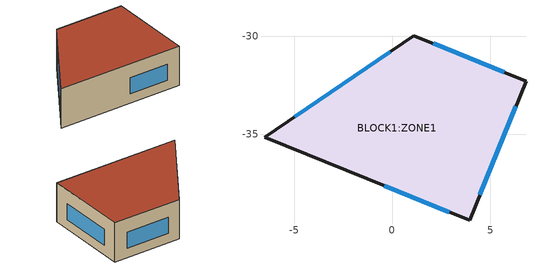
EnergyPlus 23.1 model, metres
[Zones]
BLOCK1:ZONE1
 floor ground (Project ground floor): 3.95,-39.37 -6.5,-35.15 1.11,-29.97 6.81,-32.28 z0
 wall outside (Project wall): 3.95,-39.37 6.81,-32.28 1.11,-29.97 -6.5,-35.15 3.95,-39.37 z0:3.5
 window (Project external glazing - 1001): 4.47,-38.08 6.29,-33.57 / 5.71,-31.83 2.08,-30.37 / -0.11,-30.8 -4.96,-34.1 z0.84:2.26
 window x2 (Project external glazing - 1001): -0.4,-37.61 2.91,-38.95 z0.84:2.26
 roof outside (Project flat roof): -6.5,-35.15 3.95,-39.37 6.81,-32.28 1.11,-29.97 z3.5
[Site:Location]
Valley_Fase_IIA (01-01:31-12)  (01-01:31-12): Latitude {deg}=36.67; Longitude {deg}=-4.48; Time Zone {hr}=1; Elevation {m}=7
[Site:GroundTemperature:BuildingSurface]
18, 18, 18, 18, 18, 18, 18, 18, 18, 18, 18, 18
[Site:GroundTemperature:Deep]
14, 14, 14, 14, 14, 14, 14, 14, 14, 14, 14, 14
[Site:GroundTemperature:Shallow]
14, 14, 14, 14, 14, 14, 14, 14, 14, 14, 14, 14
[Site:GroundTemperature:FCfactorMethod]
12.57, 12.04, 12.98, 14.45, 18.3, 21.27, 23.28, 23.89, 22.85, 20.54, 17.46, 14.6
[Site:GroundReflectance]
0.2, 0.2, 0.2, 0.2, 0.2, 0.2, 0.2, 0.2, 0.2, 0.2, 0.2, 0.2
[Site:GroundReflectance:SnowModifier]
2, 2
[SizingPeriod:DesignDay] Day of Month=15; Humidity Condition Type=WetBulb; Barometric Pressure {Pa}=101240.9; Rain Indicator=No; Snow Indicator=No
Name | Month | Day Type | Maximum Dry-Bulb Temperature {C} | Daily Dry-Bulb Temperature Range {deltaC} | Wetbulb or DewPoint at Maximum Dry-Bulb {C} | Wind Speed {m/s} | Wind Direction {deg} | Daylight Saving Time Indicator | Solar Model Indicator | Sky Clearness
Summer Design Day in Valley_Fase_IIA (01-01:31-12) Jun | 6 | SummerDesignDay | 35 | 12.6 | 19.2 | 0 | 0 | Yes | ASHRAEClearSky | 0.98
Summer Design Day in Valley_Fase_IIA (01-01:31-12) Jul | 7 | SummerDesignDay | 38.6 | 13.5 | 20.4 | 0 | 0 | Yes | ASHRAEClearSky | 0.98
Summer Design Day in Valley_Fase_IIA (01-01:31-12) Aug | 8 | SummerDesignDay | 38 | 12.8 | 20.7 | 0 | 0 | Yes | ASHRAEClearSky | 0.98
Summer Design Day in Valley_Fase_IIA (01-01:31-12) Sep | 9 | SummerDesignDay | 33.6 | 10.7 | 20.9 | 0 | 0 | Yes | ASHRAEClearSky | 0.98
Winter Design Day in Valley_Fase_IIA (01-01:31-12) | 1 | WinterDesignDay | 4 | 0 | 4 | 4.3 | 300 | No |  | 0
[Building]
Building 2: North Axis {deg}=0; Terrain=Suburbs; Loads Convergence Tolerance Value {W}=.04; Temperature Convergence Tolerance Value {deltaC}=.4; Solar Distribution=FullExterior; Maximum Number of Warmup Days=25; Minimum Number of Warmup Days=6
[Site:WaterMainsTemperature]
Calculation Method=Correlation; Annual Average Outdoor Air Temperature {C}=10; Maximum Difference In Monthly Average Outdoor Air Temperatures {deltaC}=20
[Material:NoMass]
3_RVAL_3: Roughness=Rough; Thermal Resistance {m2-K/W}=.18; Thermal Absorptance=0.9; Solar Absorptance=0.7; Visible Absorptance=0.7
[Construction]
Project ground floor: Urea Formaldehyde Foam_.1327, Cast Concrete_.1, Floor/Roof Screed_.07, Timber Flooring_.03
Project flat roof: Asphalt 1_.01, MW Glass Wool (rolls)_.1445, 3_RVAL_3, Plasterboard_.013
Project wall: Brickwork Outer_.1, XPS Extruded Polystyrene  - CO2 Blowing_.0795, Concrete Block (Medium)_.1, Gypsum Plastering_.013
Project external glazing - 1001: 38, 1002, 2
[WindowMaterial:Gas]
1002: Gas Type=Air; Thickness {m}=.013
[WindowMaterial:Glazing] Optical Data Type=SpectralAverage; Thickness {m}=.003; Infrared Transmittance at Normal Incidence=0; Front Side Infrared Hemispherical Emissivity=.84; Conductivity {W/m-K}=.9; Dirt Correction Factor for Solar and Visible Transmittance=1
Name | Solar Transmittance at Normal Incidence | Front Side Solar Reflectance at Normal Incidence | Back Side Solar Reflectance at Normal Incidence | Visible Transmittance at Normal Incidence | Front Side Visible Reflectance at Normal Incidence | Back Side Visible Reflectance at Normal Incidence | Back Side Infrared Hemispherical Emissivity
2 | .837 | .075 | .075 | .898 | .081 | .081 | .84
38 | .74 | .09 | .1 | .82 | .11 | .12 | .2
[Material] Roughness=Rough; Thermal Absorptance=0.9
Name | Thickness {m} | Conductivity {W/m-K} | Density {kg/m3} | Specific Heat {J/kg-K} | Solar Absorptance | Visible Absorptance
Urea Formaldehyde Foam_.1327 | .1327 | 0.04 | 10 | 1400 | 0.6 | 0.6
Cast Concrete_.1 | .1 | 1.13 | 2000 | 1000 | 0.6 | 0.6
Floor/Roof Screed_.07 | .07 | 0.41 | 1200 | 840 | 0.73 | 0.73
Timber Flooring_.03 | .03 | 0.14 | 650 | 1200 | 0.78 | 0.78
Asphalt 1_.01 | .01 | 0.7 | 2100 | 1000 | 0.85 | 0.9
MW Glass Wool (rolls)_.1445 | .1445 | 0.04 | 12 | 840 | 0.6 | 0.6
Plasterboard_.013 | .013 | 0.25 | 2800 | 896 | 0.5 | 0.5
Brickwork Outer_.1 | .1 | 0.84 | 1700 | 800 | 0.7 | 0.7
XPS Extruded Polystyrene  - CO2 Blowing_.0795 | .0795 | 0.034 | 35 | 1400 | 0.6 | 0.6
Concrete Block (Medium)_.1 | .1 | 0.51 | 1400 | 1000 | 0.6 | 0.6
Gypsum Plastering_.013 | .013 | 0.4 | 1000 | 1000 | 0.5 | 0.5
[Zone]
BLOCK1:ZONE1: Type=1; Multiplier=1; Volume {m3}=199.4526; Floor Area {m2}=56.9865; Zone Inside Convection Algorithm=TARP; Part of Total Floor Area=Yes
[PEOPLE]
People BLOCK1:ZONE1: Zone or ZoneList or Space or SpaceList=BLOCK1:ZONE1; Number of People Schedule=Office_OpenOff_Occ; Number of People Calculation Method=People/Area; People per Floor Area {person/m2}=.111; Fraction Radiant=.3; Sensible Heat Fraction=AutoCalculate; Activity Level Schedule=Activity Schedule 235649; Carbon Dioxide Generation Rate {m3/s-W}=3.82e-08; Enable ASHRAE 55 Comfort Warnings=No; Mean Radiant Temperature Calculation Type=ZoneAveraged; Work Efficiency Schedule=Work efficiency; Clothing Insulation Calculation Method=ClothingInsulationSchedule; Clothing Insulation Schedule=Clothing Schedule 235649; Air Velocity Schedule=Default Air Velocity for Comfort Calculations; Thermal Comfort Model 1 Type=Fanger
[Lights]
BLOCK1:ZONE1 General lighting: Zone or ZoneList or Space or SpaceList=BLOCK1:ZONE1; Schedule=Office_OpenOff_Light; Design Level Calculation Method=Watts/Area; Watts per Zone Floor Area {W/m2}=15; Return Air Fraction=0; Fraction Radiant=.42; Fraction Visible=.18; Fraction Replaceable=1
[OtherEquipment]
BLOCK1:ZONE1 Equipment gain: Fuel Type=Electricity; Zone or ZoneList or Space or SpaceList=BLOCK1:ZONE1; Schedule=Office_OpenOff_Equip; Design Level Calculation Method=Watts/Area; Power per Zone Floor Area {W/m2}=11.77; Fraction Latent=0; Fraction Radiant=.2; Fraction Lost=0; Carbon Dioxide Generation Rate {m3/s-W}=0
[ZoneInfiltration:DesignFlowRate]
BLOCK1:ZONE1 Infiltration: Zone or ZoneList or Space or SpaceList=BLOCK1:ZONE1; Schedule=On 24/7; Design Flow Rate Calculation Method=Flow/zone; Design Flow Rate {m3/s}=.038782; Constant Term Coefficient=1; Temperature Term Coefficient=0; Velocity Term Coefficient=0; Velocity Squared Term Coefficient=0
[ZoneControl:Thermostat:ThermalComfort]
BLOCK1:ZONE1 Comfort Control: Zone or ZoneList=BLOCK1:ZONE1; Averaging Method=PeopleAverage; Minimum Dry-Bulb Temperature Setpoint {C}=12.8; Maximum Dry-Bulb Temperature Setpoint {C}=40; Thermal Comfort Control Type Schedule=Zone Comfort Control Type Sched; Thermal Comfort Control 1=BLOCK1:ZONE1 Dual Comfort Setpoint
[ThermostatSetpoint:ThermalComfort:Fanger:DualSetpoint]
BLOCK1:ZONE1 Dual Comfort Setpoint: Fanger Thermal Comfort Heating Schedule=BLOCK1:ZONE1 Heating PMV Setpoints; Fanger Thermal Comfort Cooling Schedule=BLOCK1:ZONE1 Cooling PMV Setpoints
[AirConditioner:VariableRefrigerantFlow]
Heat Pump=VRF Outdoor Unit; Availability Schedule=On 24/7; Gross Rated Total Cooling Capacity {W}=autosize; Gross Rated Cooling COP {W/W}=3.3; Minimum Condenser Inlet Node Temperature in Cooling Mode {C}=-6; Maximum Condenser Inlet Node Temperature in Cooling Mode {C}=43; Cooling Capacity Ratio Modifier Function of Low Temperature Curve=VRFCoolCapFT; Cooling Capacity Ratio Boundary Curve=VRFCoolCapFTBoundary; Cooling Capacity Ratio Modifier Function of High Temperature Curve=VRFCoolCapFTHi; Cooling Energy Input Ratio Modifier Function of Low Temperature Curve=VRFCoolEIRFT; Cooling Energy Input Ratio Boundary Curve=VRFCoolEIRFTBoundary; Cooling Energy Input Ratio Modifier Function of High Temperature Curve=VRFCoolEIRFTHi; Cooling Energy Input Ratio Modifier Function of Low Part-Load Ratio Curve=CoolingEIRLowPLR; Cooling Energy Input Ratio Modifier Function of High Part-Load Ratio Curve=CoolingEIRHiPLR; Cooling Combination Ratio Correction Factor Curve=CoolingCombRatio; Cooling Part-Load Fraction Correlation Curve=VRFCPLFFPLR; Gross Rated Heating Capacity {W}=autosize; Rated Heating Capacity Sizing Ratio {W/W}=1; Gross Rated Heating COP {W/W}=3.4; Minimum Condenser Inlet Node Temperature in Heating Mode {C}=-20; Maximum Condenser Inlet Node Temperature in Heating Mode {C}=40; Heating Capacity Ratio Modifier Function of Low Temperature Curve=VRFHeatCapFT; Heating Capacity Ratio Boundary Curve=VRFHeatCapFTBoundary; Heating Capacity Ratio Modifier Function of High Temperature Curve=VRFHeatCapFTHi; Heating Energy Input Ratio Modifier Function of Low Temperature Curve=VRFHeatEIRFT; Heating Energy Input Ratio Boundary Curve=VRFHeatEIRFTBoundary; Heating Energy Input Ratio Modifier Function of High Temperature Curve=VRFHeatEIRFTHi; Heating Performance Curve Outdoor Temperature Type=WetBulbTemperature; Heating Energy Input Ratio Modifier Function of Low Part-Load Ratio Curve=HeatingEIRLowPLR; Heating Energy Input Ratio Modifier Function of High Part-Load Ratio Curve=HeatingEIRHiPLR; Heating Combination Ratio Correction Factor Curve=HeatingCombRatio; Heating Part-Load Fraction Correlation Curve=VRFCPLFFPLR; Minimum Heat Pump Part-Load Ratio=0.2; Master Thermostat Priority Control Type=LoadPriority; Zone Terminal Unit List=VRF Outdoor Unit Zone List; Heat Pump Waste Heat Recovery=Yes; Equivalent Piping Length used for Piping Correction Factor in Cooling Mode {m}=50; Vertical Height used for Piping Correction Factor {m}=15; Piping Correction Factor for Length in Cooling Mode Curve=CoolingLengthCorrectionFactor; Piping Correction Factor for Height in Cooling Mode Coefficient {1/m}=-0; Equivalent Piping Length used for Piping Correction Factor in Heating Mode {m}=50; Piping Correction Factor for Length in Heating Mode Curve=VRF Piping Correction Factor for Length in Heating Mode; Piping Correction Factor for Height in Heating Mode Coefficient {1/m}=0; Crankcase Heater Power per Compressor {W}=15; Number of Compressors=2; Ratio of Compressor Size to Total Compressor Capacity {W/W}=0.5; Maximum Outdoor Dry-Bulb Temperature for Crankcase Heater {C}=5; Defrost Strategy=Resistive; Defrost Control=Timed; Defrost Time Period Fraction=0; Resistive Defrost Heater Capacity {W}=autosize; Maximum Outdoor Dry-bulb Temperature for Defrost Operation {C}=5; Condenser Type=AirCooled; Water Condenser Volume Flow Rate {m3/s}=autosize; Evaporative Condenser Effectiveness=0.9; Evaporative Condenser Air Flow Rate {m3/s}=autosize; Evaporative Condenser Pump Rated Power Consumption {W}=autosize; Basin Heater Capacity {W/K}=0; Basin Heater Setpoint Temperature {C}=2; Basin Heater Operating Schedule=On 24/7; Fuel Type=Electricity; Minimum Condenser Inlet Node Temperature in Heat Recovery Mode {C}=-10; Maximum Condenser Inlet Node Temperature in Heat Recovery Mode {C}=40; Heat Recovery Cooling Capacity Modifier Curve=VRF Heat Recovery Cooling Capacity Modifier; Initial Heat Recovery Cooling Capacity Fraction {W/W}=0.5; Heat Recovery Cooling Capacity Time Constant {hr}=0.15; Heat Recovery Cooling Energy Modifier Curve=VRF Heat Recovery Cooling Energy Modifier; Initial Heat Recovery Cooling Energy Fraction {W/W}=1; Heat Recovery Cooling Energy Time Constant {hr}=0; Heat Recovery Heating Capacity Modifier Curve=VRF Heat Recovery Heating Capacity Modifier; Initial Heat Recovery Heating Capacity Fraction {W/W}=1; Heat Recovery Heating Capacity Time Constant {hr}=0.15; Heat Recovery Heating Energy Modifier Curve=VRF Heat Recovery Heating Energy Modifier; Initial Heat Recovery Heating Energy Fraction {W/W}=1; Heat Recovery Heating Energy Time Constant {hr}=0
[ZoneTerminalUnitList]
VRF Outdoor Unit Zone List: Zone Terminal Unit Name 1=BLOCK1:ZONE1 VRF Indoor Unit
[ZoneControl:Thermostat]
BLOCK1:ZONE1 Thermostat: Zone or ZoneList=BLOCK1:ZONE1; Control Type Schedule=Control type schedule: Always 4; Control 1=BLOCK1:ZONE1 Dual SP
[ThermostatSetpoint:DualSetpoint]
BLOCK1:ZONE1 Dual SP: Heating Setpoint Temperature Schedule=BLOCK1:ZONE1 Heating Setpoint Schedule; Cooling Setpoint Temperature Schedule=BLOCK1:ZONE1 Cooling Setpoint Schedule
[Sizing:Zone]
BLOCK1:ZONE1: Zone Cooling Design Supply Air Temperature Input Method=SupplyAirTemperature; Zone Cooling Design Supply Air Temperature {C}=14; Zone Cooling Design Supply Air Temperature Difference {deltaC}=5; Zone Heating Design Supply Air Temperature Input Method=SupplyAirTemperature; Zone Heating Design Supply Air Temperature {C}=50; Zone Heating Design Supply Air Temperature Difference {deltaC}=15; Zone Cooling Design Supply Air Humidity Ratio {kgWater/kgDryAir}=0.009; Zone Heating Design Supply Air Humidity Ratio {kgWater/kgDryAir}=0.004; Design Specification Outdoor Air Object=BLOCK1:ZONE1 Design Specification Outdoor Air Object; Zone Heating Sizing Factor=1.25; Zone Cooling Sizing Factor=1.15; Cooling Design Air Flow Method=DesignDay; Cooling Design Air Flow Rate {m3/s}=0; Cooling Minimum Air Flow per Zone Floor Area {m3/s-m2}=0.00076; Cooling Minimum Air Flow {m3/s}=0; Cooling Minimum Air Flow Fraction=0; Heating Design Air Flow Method=DesignDay; Heating Design Air Flow Rate {m3/s}=0; Heating Maximum Air Flow per Zone Floor Area {m3/s-m2}=0.00203; Heating Maximum Air Flow {m3/s}=0.14158; Heating Maximum Air Flow Fraction=0.3; Design Specification Zone Air Distribution Object=BLOCK1:ZONE1 Design Specification Zone Air Distribution Object; Account for Dedicated Outdoor Air System=Yes; Dedicated Outdoor Air System Control Strategy=NeutralSupplyAir; Dedicated Outdoor Air Low Setpoint Temperature for Design {C}=autosize; Dedicated Outdoor Air High Setpoint Temperature for Design {C}=autosize; Zone Load Sizing Method=Sensible Load Only No Latent Load; Zone Latent Cooling Design Supply Air Humidity Ratio Input Method=HumidityRatioDifference; Zone Cooling Design Supply Air Humidity Ratio Difference {kgWater/kgDryAir}=0.005; Zone Latent Heating Design Supply Air Humidity Ratio Input Method=HumidityRatioDifference; Zone Humidification Design Supply Air Humidity Ratio Difference {kgWater/kgDryAir}=0.005
[DesignSpecification:OutdoorAir]
BLOCK1:ZONE1 Design Specification Outdoor Air Object: Outdoor Air Method=Sum; Outdoor Air Flow per Person {m3/s-person}=0.01; Outdoor Air Flow per Zone Floor Area {m3/s-m2}=0; Outdoor Air Flow per Zone {m3/s}=0; Outdoor Air Flow Air Changes per Hour {1/hr}=0; Outdoor Air Schedule=On 24/7
[DesignSpecification:ZoneAirDistribution]
BLOCK1:ZONE1 Design Specification Zone Air Distribution Object: Zone Air Distribution Effectiveness in Cooling Mode=1; Zone Air Distribution Effectiveness in Heating Mode=1; Zone Secondary Recirculation Fraction=0
[Zone equipment]
BLOCK1:ZONE1: BLOCK1:ZONE1 VRF Indoor Unit
[ZoneHVAC:TerminalUnit:VariableRefrigerantFlow]
BLOCK1:ZONE1 VRF Indoor Unit: Terminal Unit Availability Schedule=On 24/7; Cooling Supply Air Flow Rate {m3/s}=autosize; No Cooling Supply Air Flow Rate {m3/s}=autosize; Heating Supply Air Flow Rate {m3/s}=autosize; No Heating Supply Air Flow Rate {m3/s}=autosize; Cooling Outdoor Air Flow Rate {m3/s}=0; Heating Outdoor Air Flow Rate {m3/s}=0; No Load Outdoor Air Flow Rate {m3/s}=0; Supply Air Fan Operating Mode Schedule=On 24/7; Supply Air Fan Placement=DrawThrough; Supply Air Fan Object=BLOCK1:ZONE1 VRF Indoor Unit Supply Fan; Cooling Coil Object=BLOCK1:ZONE1 VRF Indoor Unit DX Cooling Coil; Heating Coil Object=BLOCK1:ZONE1 VRF Indoor Unit DX Heating Coil; Zone Terminal Unit On Parasitic Electric Energy Use {W}=30; Zone Terminal Unit Off Parasitic Electric Energy Use {W}=20
[Coil:Cooling:DX:VariableRefrigerantFlow]
BLOCK1:ZONE1 VRF Indoor Unit DX Cooling Coil: Availability Schedule=On 24/7; Gross Rated Total Cooling Capacity {W}=autosize; Gross Rated Sensible Heat Ratio=autosize; Rated Air Flow Rate {m3/s}=autosize; Cooling Capacity Ratio Modifier Function of Temperature Curve=VRFTUCoolCapFT; Cooling Capacity Modifier Curve Function of Flow Fraction=VRFACCoolCapFFF
[Coil:Heating:DX:VariableRefrigerantFlow]
BLOCK1:ZONE1 VRF Indoor Unit DX Heating Coil: Availability Schedule=On 24/7; Gross Rated Heating Capacity {W}=autosize; Rated Air Flow Rate {m3/s}=autosize; Heating Capacity Ratio Modifier Function of Temperature Curve=VRFTUHeatCapFT; Heating Capacity Modifier Function of Flow Fraction Curve=VRFACCoolCapFFF
[Fan:ConstantVolume]
BLOCK1:ZONE1 VRF Indoor Unit Supply Fan: Availability Schedule=On 24/7; Fan Total Efficiency=0.7; Pressure Rise {Pa}=100; Maximum Flow Rate {m3/s}=autosize; Motor Efficiency=0.9; Motor In Airstream Fraction=1
[Schedule:Compact]
Work efficiency: Through: 12/31, For: AllDays, Until: 24:00, 0
Zone Comfort Control Type Sched; Control type schedule: Always 4: Through: 12/31, For: AllDays, Until: 24:00, 4
On 24/7: Through: 12/31, For: AllDays, Until: 24:00, 1
Office_OpenOff_Occ: Through: 31 Dec, For: Weekdays SummerDesignDay, Until: 07:00, 0, Until: 08:00, 0.25, Until: 09:00, 0.5, Until: 12:00, 1, Until: 14:00, 0.75, Until: 17:00, 1, Until: 18:00, 0.5, Until: 19:00, 0.25, Until: 24:00, 0, For: Weekends, Until: 24:00, 0, For: Holidays, Until: 24:00, 0, For: WinterDesignDay AllOtherDays, Until: 24:00, 0
Office_OpenOff_Equip: Through: 31 Dec, For: Weekdays SummerDesignDay, Until: 07:00, 0.05394, Until: 20:00, 1, Until: 24:00, 0.05394, For: Weekends, Until: 24:00, 0.05394, For: Holidays, Until: 24:00, 0.05394, For: WinterDesignDay AllOtherDays, Until: 24:00, 0
Office_OpenOff_Light: Through: 31 Dec, For: Weekdays SummerDesignDay, Until: 07:00, 0, Until: 19:00, 1, Until: 24:00, 0, For: Weekends, Until: 24:00, 0, For: Holidays, Until: 24:00, 0, For: WinterDesignDay AllOtherDays, Until: 24:00, 0
Default Air Velocity for Comfort Calculations: Through: 12/31, For: AllDays, Until: 24:00, 0.137
Activity Schedule 235649: Through: 12/31, For: AllDays, Until: 24:00, 110.7
Clothing Schedule 235649: Through: 4/1, For: AllDays, Until: 24:00, 1, Through: 9/30, For: AllDays, Until: 24:00, .5, Through: 12/31, For: AllDays, Until: 24:00, 1
BLOCK1:ZONE1 Heating Setpoint Schedule: Through: 31 Dec, For: Weekdays SummerDesignDay, Until: 05:00, 12, Until: 19:00, 22, Until: 24:00, 12, For: WinterDesignDay, Until: 24:00, 22, For: Weekends, Until: 24:00, 12, For: Holidays, Until: 24:00, 12, For: AllOtherDays, Until: 24:00, -50
BLOCK1:ZONE1 Cooling Setpoint Schedule: Through: 31 Dec, For: Weekdays SummerDesignDay, Until: 05:00, 100, Until: 19:00, 24, Until: 24:00, 100, For: Weekends, Until: 24:00, 100, For: Holidays, Until: 24:00, 100, For: WinterDesignDay AllOtherDays, Until: 24:00, 100
BLOCK1:ZONE1 Heating PMV Setpoints: Through: 31 Dec, For: Weekdays SummerDesignDay, Until: 05:00, -.5, Until: 19:00, -.5, Until: 24:00, -.5, For: WinterDesignDay, Until: 24:00, -.5, For: Weekends, Until: 24:00, -.5, For: Holidays, Until: 24:00, -.5, For: AllOtherDays, Until: 24:00, -3
BLOCK1:ZONE1 Cooling PMV Setpoints: Through: 31 Dec, For: Weekdays SummerDesignDay, Until: 05:00, 3, Until: 19:00, .5, Until: 24:00, 3, For: Weekends, Until: 24:00, 3, For: Holidays, Until: 24:00, 3, For: WinterDesignDay AllOtherDays, Until: 24:00, 3
[Curve:Cubic]
Name | Coefficient1 Constant | Coefficient2 x | Coefficient3 x**2 | Coefficient4 x**3 | Minimum Value of x | Maximum Value of x | Minimum Curve Output | Maximum Curve Output | Input Unit Type for X | Output Unit Type
VRFTUCoolCapFT | 0.504547 | 0.0288891 | -1.08194e-05 | 1.01359e-05 | 0 | 50 | 0.5 | 1.5 | Temperature | Dimensionless
VRFTUHeatCapFT | -0.390709 | 0.261815 | -0.0130432 | 0.000178132 | 0 | 50 | 0.5 | 1.5 | Temperature | Dimensionless
VRFCoolCapFTBoundary | 25.7347 | -0.0315004 | -0.014166 | 0 | 11 | 30 |  |  | Temperature
VRFCoolEIRFTBoundary | 25.7347 | -0.0315004 | -0.014166 | 0 | 15 | 24 |  |  | Temperature
CoolingEIRLowPLR | 0.462812 | -1.04024 | 2.17491 | -0.597482 | 0 | 1 |  |  | Temperature | Capacity
VRFHeatCapFTBoundary | -7.60009 | 3.0509 | -0.116284 | 0 | 15 | 27 |  |  | Temperature
VRFHeatEIRFTBoundary | -7.60009 | 3.0509 | -0.116284 | 0 | 15 | 27 | -20 | 15 | Temperature
HeatingEIRLowPLR | 0.140009 | 0.6415 | 0.133905 | 0.0845859 | 0 | 1 |  |  | Dimensionless | Dimensionless
[Curve:Quadratic]
Name | Coefficient1 Constant | Coefficient2 x | Coefficient3 x**2 | Minimum Value of x | Maximum Value of x
VRFACCoolCapFFF | 0.8 | 0.2 | 0 | 0.5 | 1.5
CoolingEIRHiPLR | 1 | 0 | 0 | 1 | 1.5
VRFCPLFFPLR | 0.85 | 0.15 | 0 | 0 | 1
HeatingEIRHiPLR | 2.42944 | -2.23589 | 0.806452 | 1 | 1.5
[Curve:Biquadratic] Output Unit Type=Dimensionless
Name | Coefficient1 Constant | Coefficient2 x | Coefficient3 x**2 | Coefficient4 y | Coefficient5 y**2 | Coefficient6 x*y | Minimum Value of x | Maximum Value of x | Minimum Value of y | Maximum Value of y | Input Unit Type for X | Input Unit Type for Y
VRFCoolCapFT | 0.576883 | 0.017448 | 0.000583269 | -1.76324e-06 | -7.474e-09 | -1.30413e-07 | 15 | 24 | -5 | 23 | Temperature | Temperature
VRFCoolCapFTHi | 0.686736 | 0.0207631 | 0.0005447 | -0.0016218 | -4.259e-07 | -0.0003392 | 15 | 24 | 16 | 43 | Temperature | Temperature
VRFCoolEIRFT | 0.989011 | -0.0234797 | 0.000199711 | 0.00596834 | -1.0289e-07 | -0.00015686 | 15 | 24 | -5 | 23 | Temperature | Temperature
VRFCoolEIRFTHi | 0.143515 | 0.0186004 | -0.0003954 | 0.0248522 | 0.00016329 | -0.0006244 | 15 | 24 | 16 | 43 | Temperature | Temperature
VRFHeatCapFT | 1.0146 | -0.0025067 | -0.000141599 | 0.0269316 | 1.83538e-06 | -0.000358147 | 15 | 27 | -20 | 15 | Temperature | Temperature
VRFHeatCapFTHi | 1.16113 | 0.0274789 | -0.00168795 | 0.00178338 | 2.03208e-06 | -6.8969e-05 | 15 | 27 | -10 | 15 | Temperature | Temperature
VRFHeatEIRFT | 0.874655 | -0.0131975 | 0.00110307 | -0.0133118 | 0.00089017 | -0.00012766 | 15 | 27 | -20 | 12 | Temperature | Temperature
VRFHeatEIRFTHi | 2.50401 | -0.0573677 | 4.07336e-05 | -0.129597 | 0.00135839 | 0.00317047 | 15 | 27 | -10 | 15 | Temperature | Temperature
CoolingLengthCorrectionFactor | 1.06938 | -0.0014951 | 2.56E-06 | -0.11511 | 0.0511169 | -0.0004369 | 8 | 175 | 0.5 | 1.5 | Temperature | Temperature
VRF Piping Correction Factor for Length in Heating Mode | .989916 | .001961 | -.000036 | 0 | 0 | 0 | 7 | 106.5 | 1 | 1 | Distance | Dimensionless
VRF Heat Recovery Cooling Capacity Modifier; VRF Heat Recovery Heating Capacity Modifier | .9 | 0 | 0 | 0 | 0 | 0 | -100 | 100 | -100 | 100 | Temperature | Temperature
VRF Heat Recovery Cooling Energy Modifier; VRF Heat Recovery Heating Energy Modifier | 1.1 | 0 | 0 | 0 | 0 | 0 | -100 | 100 | -100 | 100 | Temperature | Temperature
[Curve:Linear] Minimum Value of x=1; Maximum Value of x=1.5
Name | Coefficient1 Constant | Coefficient2 x
CoolingCombRatio | 0.618055 | 0.381945
HeatingCombRatio | 0.96034 | 0.03966
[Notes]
Geometry convention template : External measurements
Zone geometry and surface areas : 2-Outer
Zone volume calculation method : 1-Inner
Zone floor area calculation method : 1-Inner
Window to wall ratio method : 1-Inner
Hourly weather file: C:\ProgramData\DesignBuilder\Weather Data\ESP_MALAGA_SWEC.epw
